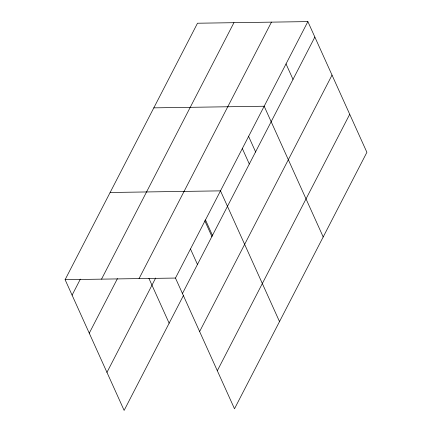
<?xml version="1.0" encoding="UTF-8"?>
<svg xmlns="http://www.w3.org/2000/svg" width="432" height="432" viewBox="0 0 432 432"><rect width="100%" height="100%" fill="white"/><g stroke="black" fill="none" stroke-linecap="round" stroke-linejoin="round"><path stroke-width="0.65" d="M183.605 295.191L124.13 410.4L65.108 279.682L197.505 23.225L307.87 21.6L366.892 152.318L234.495 408.775L175.473 278.057L307.87 21.6M72.09 295.148L80.357 279.131M101.531 279.148L233.928 22.691M89.262 333.18L117.439 278.613M139.05 278.597L271.453 22.135M106.958 372.368L155.666 278.019M182.455 293.522L314.852 37.066M199.627 331.555L332.024 75.098M217.318 370.742L349.72 114.28M153.814 107.86L264.179 106.229L323.201 236.947M110.122 192.488L220.487 190.863L279.509 321.575M65.108 279.682L175.473 278.057M286.027 63.914L293.009 79.38M248.497 136.15L255.695 152.102M242.336 148.549L249.318 164.014M205.481 219.926L212.463 235.391M204.806 220.784L212.004 236.731M190.48 248.994L197.462 264.46M148.932 278.435L169.144 323.206"/></g></svg>
